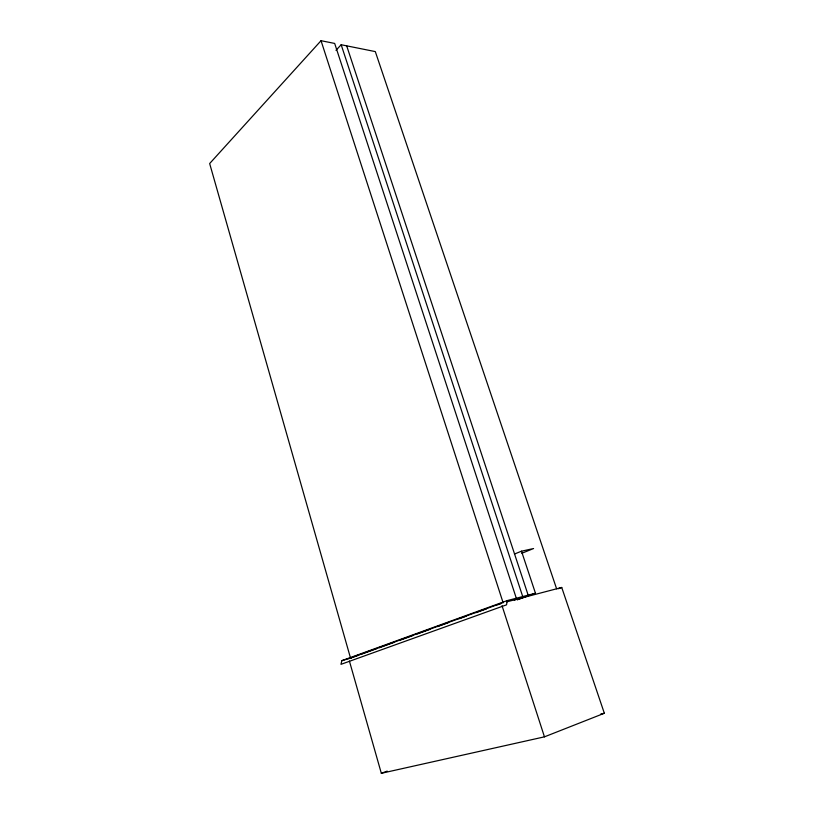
<?xml version="1.0" encoding="UTF-8"?>
<svg xmlns="http://www.w3.org/2000/svg" width="814" height="814" viewBox="0 0 814 814"><rect width="100%" height="100%" fill="white"/><g stroke="black" fill="none" stroke-linecap="round" stroke-linejoin="round"><path stroke-width="1.22" d="M507.224 600.59L506.542 604.833L340.954 664.346L341.88 660.653L507.224 600.59L535.459 593.233L521.489 551.19L514.468 554.039M514.255 600.121L516.646 599.257L334.676 43.437L321.031 40.7L209.656 163.543L350.539 658.119L358.882 655.087M335.978 50.315L341.168 44.739L375.305 51.597L556.613 588.807M521.845 553.266L533.577 548.534L521.489 551.19M349.409 661.049L381.328 773.3L544.454 736.843L604.344 713.257L561.731 587.464L506.817 601.831M381.328 773.3L387.21 771.112M348.707 658.618L457.153 619.281M459.534 618.416L475.03 612.8M477.411 611.935L495.288 605.453M497.669 604.588L501.241 603.286M361.263 654.222L376.76 648.605M379.151 647.741L394.648 642.124M399.42 640.394L412.525 635.642M417.297 633.913L430.413 629.161M437.566 626.566L448.29 622.669M457.834 619.22L466.178 616.188M475.712 612.739L486.446 608.841M495.98 605.382L501.943 603.225M517.114 599.725L523.056 597.578L341.168 44.739M517.521 599.704L535.459 593.233M558.139 588.746L561.731 587.464M341.88 660.653L351.16 657.946M600.64 714.122L604.344 713.257M346.683 45.849L528.49 596.163M321.031 40.7L503.133 602.798M502.024 605.697L544.454 736.843"/></g></svg>
